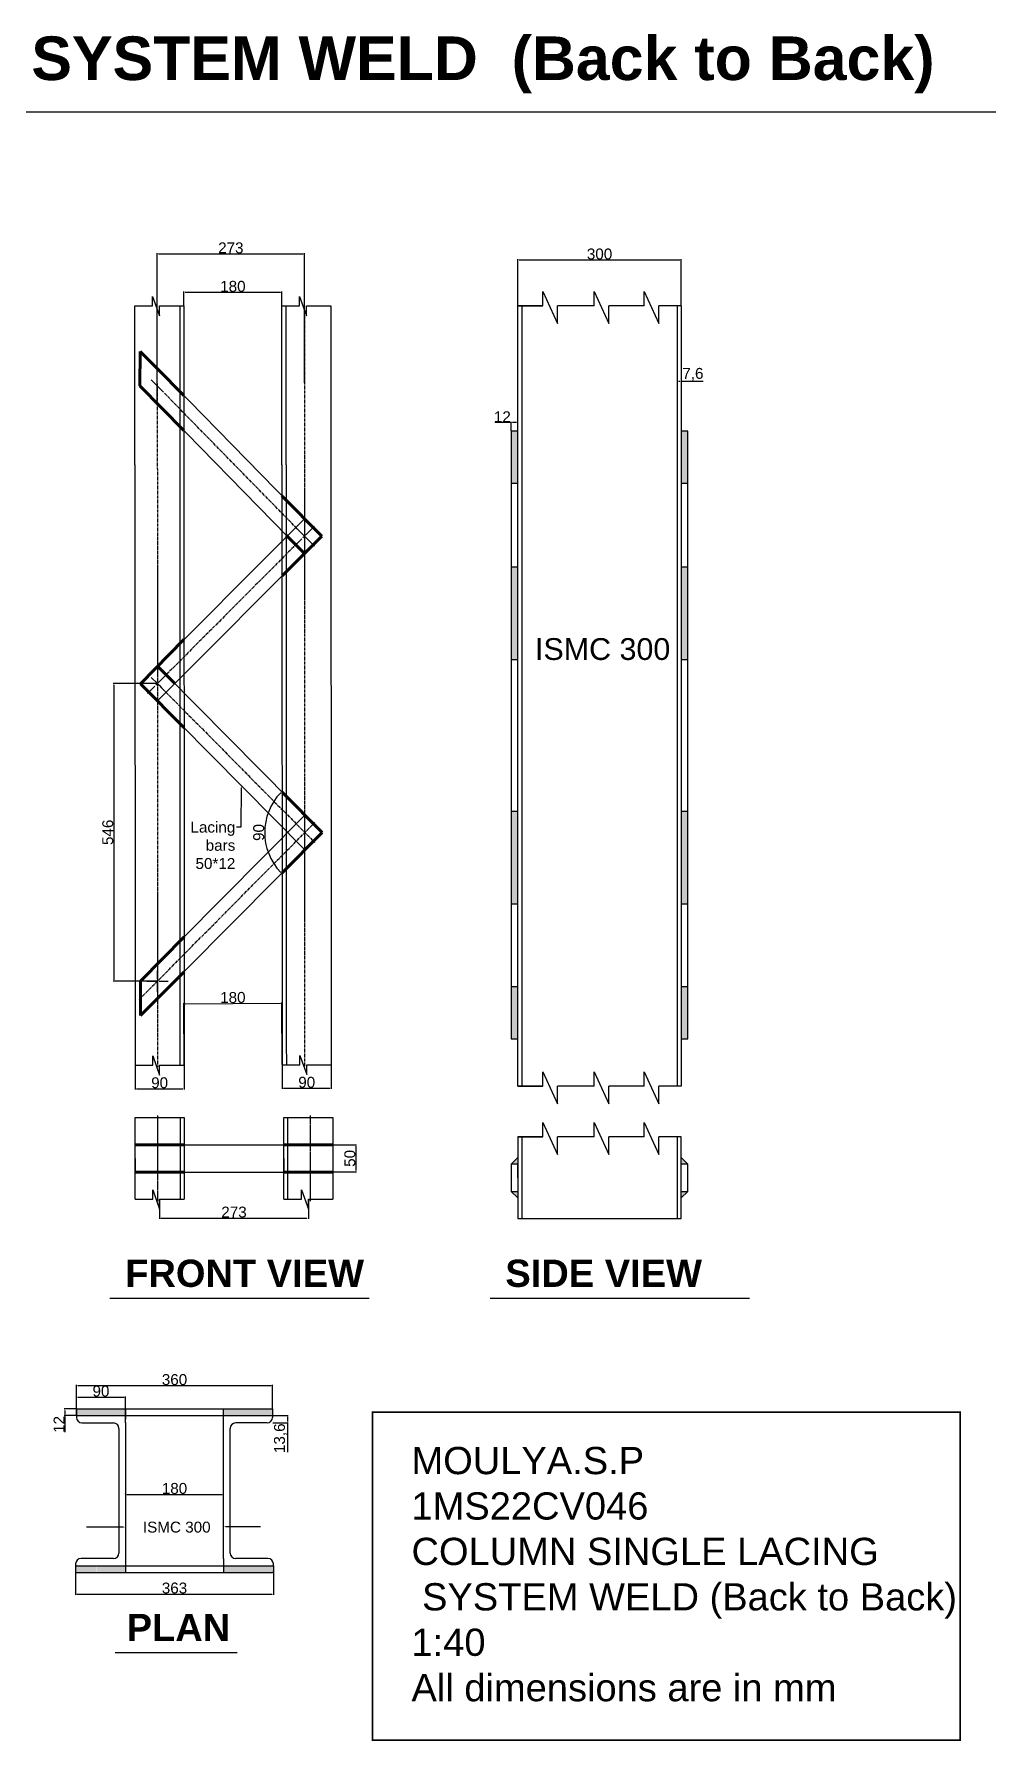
# Model space of a CAD drawing. Header units: millimetres. Extents: x 8616 to 52725, y 6697 to 10698.
# Drawn here: x 37249 to 39015, y 7444 to 10576 of the extents above; entities that cross this region are included whole.
import ezdxf
from ezdxf import colors
from ezdxf.entities.mleader import LeaderData, LeaderLine
from ezdxf.math import Vec2, Vec3

# ---------------------------------------------------------------- set-up
doc = ezdxf.new("R2010")
doc.units = ezdxf.units.MM
doc.linetypes.add('ACAD_ISO02W100', pattern=[15, 12, -3])
doc.linetypes.add('CENTER2', pattern=[28.575, 19.05, -3.175, 3.175, -3.175])
doc.layers.add('BEAM', color=255, linetype='Continuous')
doc.styles.get("Standard").update_dxf_attribs({"font": 'arial.ttf'})
doc.dimstyles.new('ISO-25', dxfattribs={"dimtxt": 20, "dimasz": 2.5, "dimexe": 1.25, "dimexo": 0.625, "dimtad": 1, "dimtxsty": 'Standard', "dimcen": 2.5, "dimadec": 0, "dimazin": 0, "dimtfac": 1, "dimtmove": 0, "dimatfit": 3, "dimfxl": 1, "dimarcsym": 0})

# ---------------------------------------------------------------- blocks, each defined once
blk = doc.blocks.new('*D239')
at = {"color": 0, "lineweight": -2, "ltscale": 0.2, "transparency": 16777216}
for p, q in [((37327, 8042), (37327, 8076.4)), ((37329.5, 8075.2), (37414.5, 8075.2)), ((37417, 8042), (37417, 8076.4))]:
    blk.add_line(p, q, dxfattribs=at)
at = {"color": 0, "ltscale": 0.2, "transparency": 16777216}
for points in [[(37329.5, 8075.6), (37329.5, 8074.8), (37327, 8075.2)], [(37414.5, 8075.6), (37414.5, 8074.8), (37417, 8075.2)]]:
    blk.add_solid(points, dxfattribs=at)
at = {"layer": 'Defpoints', "color": 0, "ltscale": 0.2, "transparency": 16777216}
for p in [(37417, 8075.2), (37327, 8041.4), (37417, 8041.4)]:
    blk.add_point(p, dxfattribs=at)
at = {"color": 0, "ltscale": 0.2, "transparency": 16777216, "insert": (37372, 8086), "char_height": 20, "attachment_point": 5}
blk.add_mtext('90', dxfattribs=at)
blk = doc.blocks.new('*D240')
at = {"color": 0, "lineweight": -2, "ltscale": 0.2, "transparency": 16777216}
for p, q in [((37417, 7897.2), (37417, 7897.9)), ((37419.5, 7896.6), (37594.5, 7896.6)), ((37597, 7897.2), (37597, 7897.9))]:
    blk.add_line(p, q, dxfattribs=at)
at = {"color": 0, "ltscale": 0.2, "transparency": 16777216}
for points in [[(37419.5, 7897), (37419.5, 7896.2), (37417, 7896.6)], [(37594.5, 7897), (37594.5, 7896.2), (37597, 7896.6)]]:
    blk.add_solid(points, dxfattribs=at)
at = {"layer": 'Defpoints', "color": 0, "ltscale": 0.2, "transparency": 16777216}
for p in [(37417, 7896.6), (37597, 7896.6), (37597, 7896.6)]:
    blk.add_point(p, dxfattribs=at)
at = {"color": 0, "ltscale": 0.2, "transparency": 16777216, "insert": (37507, 7907.5), "char_height": 20, "attachment_point": 5}
blk.add_mtext('180', dxfattribs=at)
blk = doc.blocks.new('*D241')
at = {"color": 0, "lineweight": -2, "ltscale": 0.2, "transparency": 16777216}
for p, q in [((37326.4, 8053.4), (37304.5, 8053.4)), ((37305.8, 8050.9), (37305.8, 8043.9)), ((37326.4, 8041.4), (37304.5, 8041.4)), ((37305.8, 8041.4), (37305.8, 8011.1))]:
    blk.add_line(p, q, dxfattribs=at)
at = {"color": 0, "ltscale": 0.2, "transparency": 16777216}
for points in [[(37305.4, 8050.9), (37306.2, 8050.9), (37305.8, 8053.4)], [(37305.4, 8043.9), (37306.2, 8043.9), (37305.8, 8041.4)]]:
    blk.add_solid(points, dxfattribs=at)
at = {"layer": 'Defpoints', "color": 0, "ltscale": 0.2, "transparency": 16777216}
for p in [(37327, 8053.4), (37305.8, 8041.4), (37327, 8041.4)]:
    blk.add_point(p, dxfattribs=at)
at = {"color": 0, "ltscale": 0.2, "transparency": 16777216, "insert": (37295.1, 8025), "char_height": 20, "attachment_point": 5, "rotation": 90}
blk.add_mtext('12', dxfattribs=at)
blk = doc.blocks.new('*D242')
at = {"color": 0, "lineweight": -2, "ltscale": 0.2, "transparency": 16777216}
for p, q in [((37687.7, 8041.4), (37715.4, 8041.4)), ((37687.7, 8027.8), (37715.4, 8027.8)), ((37714.2, 8038.9), (37714.2, 8030.3)), ((37714.2, 8027.8), (37714.2, 7974))]:
    blk.add_line(p, q, dxfattribs=at)
at = {"color": 0, "ltscale": 0.2, "transparency": 16777216}
for points in [[(37713.8, 8038.9), (37714.6, 8038.9), (37714.2, 8041.4)], [(37713.8, 8030.3), (37714.6, 8030.3), (37714.2, 8027.8)]]:
    blk.add_solid(points, dxfattribs=at)
at = {"layer": 'Defpoints', "color": 0, "ltscale": 0.2, "transparency": 16777216}
for p in [(37687, 8041.4), (37687, 8027.8), (37714.2, 8027.8)]:
    blk.add_point(p, dxfattribs=at)
at = {"color": 0, "ltscale": 0.2, "transparency": 16777216, "insert": (37701.5, 7999.7), "char_height": 20, "attachment_point": 5, "rotation": 90}
blk.add_mtext('13,6', dxfattribs=at)
blk = doc.blocks.new('*D243')
at = {"color": 0, "lineweight": -2, "ltscale": 0.2, "transparency": 16777216}
for p, q in [((37325.5, 7752.8), (37325.5, 7712.6)), ((37688.5, 7752.8), (37688.5, 7712.6)), ((37328, 7713.8), (37686, 7713.8))]:
    blk.add_line(p, q, dxfattribs=at)
at = {"color": 0, "ltscale": 0.2, "transparency": 16777216}
for points in [[(37328, 7714.3), (37328, 7713.4), (37325.5, 7713.8)], [(37686, 7714.3), (37686, 7713.4), (37688.5, 7713.8)]]:
    blk.add_solid(points, dxfattribs=at)
at = {"layer": 'Defpoints', "color": 0, "ltscale": 0.2, "transparency": 16777216}
for p in [(37325.5, 7753.4), (37688.5, 7753.4), (37688.5, 7713.8)]:
    blk.add_point(p, dxfattribs=at)
at = {"color": 0, "ltscale": 0.2, "transparency": 16777216, "insert": (37507, 7724.7), "char_height": 20, "attachment_point": 5}
blk.add_mtext('363', dxfattribs=at)
blk = doc.blocks.new('*D252')
at = {"color": 0, "lineweight": -2, "ltscale": 0.2, "transparency": 16777216}
for p, q in [((37327, 8054), (37327, 8097.6)), ((37329.5, 8096.4), (37684.5, 8096.4)), ((37687, 8054), (37687, 8097.6))]:
    blk.add_line(p, q, dxfattribs=at)
at = {"color": 0, "ltscale": 0.2, "transparency": 16777216}
for points in [[(37329.5, 8096.8), (37329.5, 8096), (37327, 8096.4)], [(37684.5, 8096.8), (37684.5, 8096), (37687, 8096.4)]]:
    blk.add_solid(points, dxfattribs=at)
at = {"layer": 'Defpoints', "color": 0, "ltscale": 0.2, "transparency": 16777216}
for p in [(37687, 8096.4), (37327, 8053.4), (37687, 8053.4)]:
    blk.add_point(p, dxfattribs=at)
at = {"color": 0, "ltscale": 0.2, "transparency": 16777216, "insert": (37507, 8107.2), "char_height": 20, "attachment_point": 5}
blk.add_mtext('360', dxfattribs=at)
blk = doc.blocks.new('*U200')
at = {"color": 0, "linetype": 'CENTER2', "ltscale": 0.3, "transparency": 16777216}
blk.add_line((-0.2, 627.4), (0.2, -627.4), dxfattribs=at)
blk = doc.blocks.new('*D246')
at = {"color": 0, "lineweight": -2, "ltscale": 0.2, "transparency": 16777216}
for p, q in [((37434.7, 8683.6), (37434.7, 8639.8)), ((37524.7, 8683.6), (37524.7, 8639.9)), ((37437.2, 8641.1), (37522.2, 8641.1))]:
    blk.add_line(p, q, dxfattribs=at)
at = {"color": 0, "ltscale": 0.2, "transparency": 16777216}
for points in [[(37437.2, 8641.5), (37437.2, 8640.7), (37434.7, 8641.1)], [(37522.2, 8641.5), (37522.2, 8640.7), (37524.7, 8641.1)]]:
    blk.add_solid(points, dxfattribs=at)
at = {"layer": 'Defpoints', "color": 0, "ltscale": 0.2, "transparency": 16777216}
for p in [(37434.7, 8684.2), (37524.7, 8684.2), (37524.7, 8641.1)]:
    blk.add_point(p, dxfattribs=at)
at = {"color": 0, "ltscale": 0.2, "transparency": 16777216, "insert": (37479.7, 8651.9), "char_height": 20, "attachment_point": 5, "rotation": 0.0221}
blk.add_mtext('90', dxfattribs=at)
blk = doc.blocks.new('*U201')
at = {"color": 0, "linetype": 'CENTER2', "ltscale": 0.3, "transparency": 16777216}
blk.add_line((-0.3, 751.1), (0.2, -626.9), dxfattribs=at)
blk = doc.blocks.new('*D247')
at = {"color": 0, "lineweight": -2, "ltscale": 0.2, "transparency": 16777216}
for p, q in [((37704.7, 8684.5), (37704.7, 8640.7)), ((37794.7, 8684.5), (37794.7, 8640.8)), ((37707.2, 8642), (37792.2, 8642))]:
    blk.add_line(p, q, dxfattribs=at)
at = {"color": 0, "ltscale": 0.2, "transparency": 16777216}
for points in [[(37707.2, 8642.4), (37707.2, 8641.6), (37704.7, 8642)], [(37792.2, 8642.4), (37792.2, 8641.6), (37794.7, 8642)]]:
    blk.add_solid(points, dxfattribs=at)
at = {"layer": 'Defpoints', "color": 0, "ltscale": 0.2, "transparency": 16777216}
for p in [(37704.7, 8685.1), (37794.7, 8685.1), (37794.7, 8642)]:
    blk.add_point(p, dxfattribs=at)
at = {"color": 0, "ltscale": 0.2, "transparency": 16777216, "insert": (37749.7, 8652.8), "char_height": 20, "attachment_point": 5, "rotation": 0.0221}
blk.add_mtext('90', dxfattribs=at)
blk = doc.blocks.new('*D214')
at = {"color": 0, "linetype": 'ACAD_ISO02W100', "lineweight": -2, "ltscale": 0.2, "transparency": 16777216}
for p, q in [((37479.7, 8437.6), (37479.7, 8402.5)), ((37752.7, 8437.6), (37752.7, 8402.5)), ((37482.2, 8403.7), (37750.2, 8403.7))]:
    blk.add_line(p, q, dxfattribs=at)
at = {"color": 0, "linetype": 'ACAD_ISO02W100', "ltscale": 0.2, "transparency": 16777216}
for points in [[(37482.2, 8404.2), (37482.2, 8403.3), (37479.7, 8403.7)], [(37750.2, 8404.2), (37750.2, 8403.3), (37752.7, 8403.7)]]:
    blk.add_solid(points, dxfattribs=at)
at = {"layer": 'Defpoints', "color": 0, "linetype": 'ACAD_ISO02W100', "ltscale": 0.2, "transparency": 16777216}
for p in [(37479.7, 8438.3), (37752.7, 8438.3), (37752.7, 8403.7)]:
    blk.add_point(p, dxfattribs=at)
at = {"color": 0, "linetype": 'ACAD_ISO02W100', "ltscale": 0.2, "transparency": 16777216, "insert": (37616.2, 8414.6), "char_height": 20, "attachment_point": 5}
blk.add_mtext('273', dxfattribs=at)
blk = doc.blocks.new('*U204')
at = {"color": 0, "linetype": 'CENTER2', "ltscale": 0.2, "transparency": 16777216}
blk.add_line((0, 78.5), (0, -78.5), dxfattribs=at)
blk = doc.blocks.new('*U205')
at = {"color": 0, "linetype": 'CENTER2', "ltscale": 0.2, "transparency": 16777216}
blk.add_line((0, -78.5), (0, 78.5), dxfattribs=at)
blk = doc.blocks.new('*D248')
at = {"color": 0, "lineweight": -2, "ltscale": 0.2, "transparency": 16777216}
for p, q in [((37798.3, 8538.3), (37841, 8538.3)), ((37839.8, 8535.8), (37839.8, 8490.8)), ((37798.3, 8488.3), (37841, 8488.3))]:
    blk.add_line(p, q, dxfattribs=at)
at = {"color": 0, "ltscale": 0.2, "transparency": 16777216}
for points in [[(37839.4, 8535.8), (37840.2, 8535.8), (37839.8, 8538.3)], [(37839.4, 8490.8), (37840.2, 8490.8), (37839.8, 8488.3)]]:
    blk.add_solid(points, dxfattribs=at)
at = {"layer": 'Defpoints', "color": 0, "ltscale": 0.2, "transparency": 16777216}
for p in [(37797.7, 8538.3), (37797.7, 8488.3), (37839.8, 8488.3)]:
    blk.add_point(p, dxfattribs=at)
at = {"color": 0, "ltscale": 0.2, "transparency": 16777216, "insert": (37828.9, 8513.3), "char_height": 20, "attachment_point": 5, "rotation": 90}
blk.add_mtext('50', dxfattribs=at)
blk = doc.blocks.new('*U206')
at = {"color": 0, "linetype": 'CENTER2', "transparency": 16777216}
for p, q in [((-19.5, 0), (-3.2, 0)), ((0, 3.2), (0, 19.5)), ((3.2, 0), (19.5, 0)), ((0, -19.5), (0, -3.2))]:
    blk.add_line(p, q, dxfattribs=at)
at = {"color": 0, "linetype": 'Continuous', "transparency": 16777216}
for p, q in [((-1.6, 0), (1.6, 0)), ((0, -1.6), (0, 1.6))]:
    blk.add_line(p, q, dxfattribs=at)
blk = doc.blocks.new('*U202')
at = {"color": 0, "linetype": 'CENTER2', "ltscale": 0.3, "transparency": 16777216}
blk.add_line((-145.7, 147.2), (145.7, -147.2), dxfattribs=at)
blk = doc.blocks.new('*U203')
at = {"color": 0, "linetype": 'CENTER2', "ltscale": 0.3, "transparency": 16777216}
blk.add_line((-161.2, -162.5), (161.2, 162.5), dxfattribs=at)
blk = doc.blocks.new('*D249')
at = {"color": 0, "lineweight": -2, "ltscale": 0.2, "transparency": 16777216}
for p, q in [((37475, 9384.6), (37394.2, 9384.6)), ((37395.5, 9382.1), (37395.5, 8841.1)), ((37475, 8838.6), (37394.2, 8838.6))]:
    blk.add_line(p, q, dxfattribs=at)
at = {"color": 0, "ltscale": 0.2, "transparency": 16777216}
for points in [[(37395.1, 9382.1), (37395.9, 9382.1), (37395.5, 9384.6)], [(37395.1, 8841.1), (37395.9, 8841.1), (37395.5, 8838.6)]]:
    blk.add_solid(points, dxfattribs=at)
at = {"layer": 'Defpoints', "color": 0, "ltscale": 0.2, "transparency": 16777216}
for p in [(37475.6, 9384.6), (37395.5, 8838.6), (37475.6, 8838.6)]:
    blk.add_point(p, dxfattribs=at)
at = {"color": 0, "ltscale": 0.2, "transparency": 16777216, "insert": (37384.6, 9111.6), "char_height": 20, "attachment_point": 5, "rotation": 90}
blk.add_mtext('546', dxfattribs=at)
blk = doc.blocks.new('*D250')
at = {"color": 0, "lineweight": -2, "ltscale": 0.2, "transparency": 16777216}
for p, q in [((37524.7, 8684.8), (37524.1, 8798.3)), ((37526.6, 8797.1), (37701.6, 8798)), ((37704.7, 8685.7), (37704.1, 8799.2))]:
    blk.add_line(p, q, dxfattribs=at)
at = {"color": 0, "ltscale": 0.2, "transparency": 16777216}
for points in [[(37526.6, 8797.5), (37526.6, 8796.7), (37524.1, 8797.1)], [(37701.6, 8798.4), (37701.6, 8797.6), (37704.1, 8798)]]:
    blk.add_solid(points, dxfattribs=at)
at = {"layer": 'Defpoints', "color": 0, "ltscale": 0.2, "transparency": 16777216}
for p in [(37704.1, 8798), (37524.7, 8684.2), (37704.7, 8685.1)]:
    blk.add_point(p, dxfattribs=at)
at = {"color": 0, "ltscale": 0.2, "transparency": 16777216, "insert": (37614.1, 8808.4), "char_height": 20, "attachment_point": 5, "rotation": 0.2866}
blk.add_mtext('180', dxfattribs=at)
blk = doc.blocks.new('*U208')
at = {"color": 0, "linetype": 'CENTER2', "transparency": 16777216}
blk.add_line((-18.4, -18.4), (18.4, 18.4), dxfattribs=at)
blk = doc.blocks.new('*U209')
at = {"color": 0, "linetype": 'CENTER2', "transparency": 16777216}
blk.add_line((-18.4, 18.4), (18.4, -18.4), dxfattribs=at)
blk = doc.blocks.new('*U210')
at = {"color": 0, "linetype": 'CENTER2', "transparency": 16777216}
blk.add_line((-18.4, -18.4), (18.4, 18.4), dxfattribs=at)
blk = doc.blocks.new('*U192')
at = {"color": 0, "linetype": 'CENTER2', "ltscale": 0.3, "transparency": 16777216}
blk.add_line((121.5, 121.8), (-121.5, -121.8), dxfattribs=at)
blk = doc.blocks.new('*U193')
at = {"color": 0, "linetype": 'CENTER2', "ltscale": 0.3, "transparency": 16777216}
blk.add_line((121.7, -124.4), (-121.7, 124.4), dxfattribs=at)
blk = doc.blocks.new('*D229')
at = {"color": 0, "lineweight": -2, "ltscale": 0.2, "transparency": 16777216}
for p, q in [((37524.2, 10078.4), (37524.2, 10103.9)), ((37526.7, 10102.6), (37701.7, 10102.6)), ((37704.2, 10078.4), (37704.2, 10103.9))]:
    blk.add_line(p, q, dxfattribs=at)
at = {"color": 0, "ltscale": 0.2, "transparency": 16777216}
for points in [[(37526.7, 10103), (37526.7, 10102.2), (37524.2, 10102.6)], [(37701.7, 10103), (37701.7, 10102.2), (37704.2, 10102.6)]]:
    blk.add_solid(points, dxfattribs=at)
at = {"layer": 'Defpoints', "color": 0, "ltscale": 0.2, "transparency": 16777216}
for p in [(37704.2, 10102.6), (37524.2, 10077.8), (37704.2, 10077.8)]:
    blk.add_point(p, dxfattribs=at)
at = {"color": 0, "ltscale": 0.2, "transparency": 16777216, "insert": (37614.2, 10113.4), "char_height": 20, "attachment_point": 5}
blk.add_mtext('180', dxfattribs=at)
blk = doc.blocks.new('*D251')
at = {"color": 0, "lineweight": -2, "ltscale": 0.2, "transparency": 16777216}
for p, q in [((37475.4, 9936.1), (37475.4, 10174.4)), ((37477.9, 10173.1), (37742.9, 10173.1)), ((37745.4, 9936.2), (37745.4, 10174.4))]:
    blk.add_line(p, q, dxfattribs=at)
at = {"color": 0, "ltscale": 0.2, "transparency": 16777216}
for points in [[(37477.9, 10173.5), (37477.9, 10172.7), (37475.4, 10173.1)], [(37742.9, 10173.5), (37742.9, 10172.7), (37745.4, 10173.1)]]:
    blk.add_solid(points, dxfattribs=at)
at = {"layer": 'Defpoints', "color": 0, "ltscale": 0.2, "transparency": 16777216}
for p in [(37745.4, 10173.1), (37475.4, 9935.4), (37745.4, 9935.5)]:
    blk.add_point(p, dxfattribs=at)
at = {"color": 0, "ltscale": 0.2, "transparency": 16777216, "insert": (37610.4, 10184), "char_height": 20, "attachment_point": 5}
blk.add_mtext('273', dxfattribs=at)
blk = doc.blocks.new('*D232')
at = {"color": 0, "lineweight": -2, "ltscale": 0.2, "transparency": 16777216}
for p, q in [((38137.2, 10078.4), (38137.2, 10163.2)), ((38139.7, 10162), (38434.7, 10162)), ((38437.2, 10078.4), (38437.2, 10163.2))]:
    blk.add_line(p, q, dxfattribs=at)
at = {"color": 0, "ltscale": 0.2, "transparency": 16777216}
for points in [[(38139.7, 10162.4), (38139.7, 10161.5), (38137.2, 10162)], [(38434.7, 10162.4), (38434.7, 10161.5), (38437.2, 10162)]]:
    blk.add_solid(points, dxfattribs=at)
at = {"layer": 'Defpoints', "color": 0, "ltscale": 0.2, "transparency": 16777216}
for p in [(38437.2, 10162), (38137.2, 10077.8), (38437.2, 10077.8)]:
    blk.add_point(p, dxfattribs=at)
at = {"color": 0, "ltscale": 0.2, "transparency": 16777216, "insert": (38287.2, 10172.8), "char_height": 20, "attachment_point": 5}
blk.add_mtext('300', dxfattribs=at)
blk = doc.blocks.new('*D233')
at = {"color": 0, "lineweight": -2, "ltscale": 0.2, "transparency": 16777216}
for p, q in [((38125.2, 9863.5), (38094.9, 9863.5)), ((38125.2, 9848.6), (38125.2, 9864.8)), ((38134.7, 9863.5), (38127.7, 9863.5)), ((38137.2, 9848.6), (38137.2, 9864.8))]:
    blk.add_line(p, q, dxfattribs=at)
at = {"color": 0, "ltscale": 0.2, "transparency": 16777216}
for points in [[(38127.7, 9863.9), (38127.7, 9863.1), (38125.2, 9863.5)], [(38134.7, 9863.9), (38134.7, 9863.1), (38137.2, 9863.5)]]:
    blk.add_solid(points, dxfattribs=at)
at = {"layer": 'Defpoints', "color": 0, "ltscale": 0.2, "transparency": 16777216}
for p in [(38125.2, 9863.5), (38125.2, 9847.9), (38137.2, 9847.9)]:
    blk.add_point(p, dxfattribs=at)
at = {"color": 0, "ltscale": 0.2, "transparency": 16777216, "insert": (38108.8, 9874.2), "char_height": 20, "attachment_point": 5}
blk.add_mtext('12', dxfattribs=at)
blk = doc.blocks.new('*D228')
at = {"color": 0, "lineweight": -2, "ltscale": 0.2, "transparency": 16777216}
for p, q in [((38429.6, 10077.2), (38429.6, 9938)), ((38437.2, 10077.2), (38437.2, 9938)), ((38432.1, 9939.2), (38434.7, 9939.2)), ((38437.2, 9939.2), (38477.2, 9939.2))]:
    blk.add_line(p, q, dxfattribs=at)
at = {"color": 0, "ltscale": 0.2, "transparency": 16777216}
for points in [[(38432.1, 9939.6), (38432.1, 9938.8), (38429.6, 9939.2)], [(38434.7, 9939.6), (38434.7, 9938.8), (38437.2, 9939.2)]]:
    blk.add_solid(points, dxfattribs=at)
at = {"layer": 'Defpoints', "color": 0, "ltscale": 0.2, "transparency": 16777216}
for p in [(38429.6, 10077.8), (38437.2, 10077.8), (38437.2, 9939.2)]:
    blk.add_point(p, dxfattribs=at)
at = {"color": 0, "ltscale": 0.2, "transparency": 16777216, "insert": (38458.5, 9951.9), "char_height": 20, "attachment_point": 5}
blk.add_mtext('7,6', dxfattribs=at)
blk = doc.blocks.new('*D260')
at = {"color": 0, "lineweight": -2, "ltscale": 0.2, "transparency": 16777216}
for p, q in [((37704, 9185.8), (37702.9, 9187)), ((37704.1, 9036.8), (37702.8, 9035.4))]:
    blk.add_line(p, q, dxfattribs=at)
blk.add_arc((37777.9, 9111.2), 105.4, 136.0638, 223.869, dxfattribs=at)
at = {"color": 0, "ltscale": 0.2, "transparency": 16777216}
for points in [[(37701.7, 9184.6), (37702.3, 9184.1), (37703.7, 9186.1)], [(37702.2, 9038.4), (37701.6, 9037.8), (37703.6, 9036.3)]]:
    blk.add_solid(points, dxfattribs=at)
at = {"layer": 'Defpoints', "color": 0, "ltscale": 0.2, "transparency": 16777216}
for p in [(37704.5, 9185.4), (37676.1, 9138.7), (37777.9, 9111.2), (37777.9, 9111.2), (37704.5, 9037.2)]:
    blk.add_point(p, dxfattribs=at)
at = {"color": 0, "ltscale": 0.2, "transparency": 16777216, "insert": (37661.6, 9111.3), "char_height": 20, "attachment_point": 5, "rotation": 89.9664}
blk.add_mtext('90', dxfattribs=at)

msp = doc.modelspace()

# ---------------------------------------------------------------- hatches: boundary and pattern name
at = {"ltscale": 0.2}
h = msp.add_hatch(color=256, dxfattribs=at)
h.dxf.hatch_style = 1
h.paths.add_polyline_path([(38137.249, 9847.938), (38125.249, 9847.938), (38125.249, 9752.276), (38137.249, 9752.276)])
h.paths.add_polyline_path([(38449.249, 9847.938), (38437.249, 9847.938), (38437.249, 9752.276), (38449.249, 9752.276)])
h = msp.add_hatch(color=256, dxfattribs=at)
h.dxf.hatch_style = 1
h.paths.add_polyline_path([(38137.249, 9598.732), (38125.249, 9598.732), (38125.249, 9428.9), (38137.249, 9428.9)])
h = msp.add_hatch(color=256, dxfattribs=at)
h.dxf.hatch_style = 1
h.paths.add_polyline_path([(38449.249, 9598.732), (38437.249, 9598.732), (38437.249, 9428.9), (38449.249, 9428.9)])
h = msp.add_hatch(color=256, dxfattribs=at)
h.dxf.hatch_style = 1
h.paths.add_polyline_path([(38137.249, 9150.199), (38125.249, 9150.199), (38125.249, 8980.368), (38137.249, 8980.368)])
h = msp.add_hatch(color=256, dxfattribs=at)
h.dxf.hatch_style = 1
h.paths.add_polyline_path([(38449.249, 9150.238), (38437.249, 9150.238), (38437.249, 8980.406), (38449.249, 8980.406)])
h = msp.add_hatch(color=256, dxfattribs=at)
h.dxf.hatch_style = 1
h.paths.add_polyline_path([(38137.249, 8828.344), (38125.249, 8828.344), (38125.249, 8732.682), (38137.249, 8732.682)])
h.paths.add_polyline_path([(38449.249, 8828.344), (38437.249, 8828.344), (38437.249, 8732.682), (38449.249, 8732.682)])
h = msp.add_hatch(color=256, dxfattribs=at)
h.dxf.hatch_style = 1
h.paths.add_polyline_path([(38137.249, 8514.69), (38125.249, 8502.69), (38137.249, 8502.69)])
h.paths.add_polyline_path([(38137.249, 8452.69), (38125.249, 8452.69), (38137.249, 8440.69)])
h = msp.add_hatch(color=256, dxfattribs=at)
h.dxf.hatch_style = 1
h.paths.add_polyline_path([(38449.249, 8452.69), (38437.249, 8452.69), (38437.249, 8440.69)])
h.paths.add_polyline_path([(38437.249, 8514.69), (38437.249, 8502.69), (38449.249, 8502.69)])
h = msp.add_hatch(color=256, dxfattribs=at)
h.dxf.hatch_style = 1
h.paths.add_polyline_path([(37417.046, 8053.424), (37327.046, 8053.424), (37327.046, 8041.424), (37417.046, 8041.424)])
h.paths.add_polyline_path([(37687.046, 8053.424), (37597.046, 8053.424), (37597.046, 8041.424), (37687.046, 8041.424)])
h.paths.add_polyline_path([(37648.046, 7765.424), (37597.046, 7765.424), (37597.046, 7753.424), (37648.046, 7753.424)])
h.paths.add_polyline_path([(37688.546, 7765.424), (37687.046, 7765.424), (37648.303, 7765.424), (37648.303, 7753.424), (37687.046, 7753.424), (37688.546, 7753.424)])
h.paths.add_polyline_path([(37417.046, 7765.424), (37364.473, 7765.424), (37364.473, 7753.424), (37417.046, 7753.424)])
h.paths.add_polyline_path([(37364.216, 7765.424), (37327.046, 7765.424), (37325.546, 7765.424), (37325.546, 7753.424), (37327.046, 7753.424), (37364.216, 7753.424)])

# ---------------------------------------------------------------- linework, layer by layer
at = {"ltscale": 0.8}
msp.add_line((35749.849, 10433.629), (37804.835, 10433.629), dxfattribs=at)
at = {"ltscale": 0.2}
for p, q in [((37804.835, 10433.629), (38580.077, 10433.629)), ((38580.077, 10433.629), (39014.642, 10433.629)), ((37466.698, 10077.784), (37466.698, 10094.888)), ((37466.698, 10094.888), (37479.25, 10059.592)), ((37736.698, 10077.784), (37736.698, 10094.888)), ((37736.698, 10094.888), (37749.25, 10059.592)), ((37434.25, 9786.103), (37434.25, 10077.784)), ((37475.407, 9896.27), (37475.407, 10066.938)), ((37479.25, 10074.284), (37479.25, 10077.784)), ((37479.25, 10077.784), (37479.25, 10077.784)), ((37479.25, 10077.784), (37524.25, 10077.784)), ((37479.25, 10059.592), (37479.25, 10074.284)), ((37524.137, 10077.784), (37524.675, 8684.192)), ((37704.25, 9786.103), (37704.25, 10077.784)), ((37749.25, 10074.284), (37749.25, 10077.784)), ((37749.25, 10077.784), (37749.25, 10077.784)), ((37749.25, 10077.784), (37794.25, 10077.784)), ((37749.25, 10059.592), (37749.25, 10074.284)), ((37794.137, 10077.784), (37794.674, 8685.092)), ((38137.249, 8646.009), (38137.249, 10077.784)), ((38437.249, 10077.784), (38437.249, 8646.009)), ((37443.587, 9930.67), (37444.199, 9993.792)), ((37475.407, 9962.624), (37444.199, 9993.792)), ((37491.399, 9946.498), (37475.395, 9962.667)), ((37475.407, 9930.67), (37464.152, 9942.042)), ((37475.407, 9930.67), (37486.663, 9919.298)), ((37745.488, 9687.006), (37507.227, 9930.67)), ((37714.3, 9654.736), (37475.407, 9898.85)), ((38137.249, 9847.938), (38125.249, 9847.938)), ((38125.249, 9847.938), (38125.249, 8732.682)), ((38449.249, 9847.938), (38437.249, 9847.938)), ((38449.249, 8732.682), (38449.249, 9847.938)), ((38449.249, 9847.938), (38449.249, 9847.938)), ((37434.25, 9786.103), (37434.675, 8684.192)), ((37704.25, 9786.103), (37704.674, 8685.092)), ((38125.249, 9752.276), (38137.249, 9752.276)), ((38437.249, 9752.276), (38449.249, 9752.276)), ((37761.492, 9671.026), (37745.488, 9687.195)), ((37475.592, 9416.63), (37713.68, 9655.198)), ((37729.509, 9639.37), (37714.3, 9654.736)), ((37745.5, 9655.198), (37734.245, 9666.57)), ((37745.5, 9655.198), (37756.756, 9643.826)), ((37507.343, 9384.551), (37745.513, 9623.391)), ((38125.249, 9598.732), (38137.249, 9598.732)), ((38437.249, 9598.732), (38449.249, 9598.732)), ((38125.249, 9428.9), (38137.249, 9428.9)), ((38437.249, 9428.9), (38449.249, 9428.9)), ((37475.605, 9384.633), (37464.349, 9396.004)), ((37491.596, 9400.46), (37475.592, 9416.63)), ((37491.596, 9400.46), (37777.909, 9111.188)), ((37459.613, 9368.805), (37444.405, 9384.17)), ((37459.613, 9368.805), (37746.214, 9079.241)), ((37475.605, 9384.633), (37486.86, 9373.261)), ((38125.249, 9150.199), (38137.249, 9150.199)), ((38437.249, 9150.238), (38449.249, 9150.238)), ((37444.615, 8839.132), (37746.252, 9143.173)), ((37444.64, 8775.263), (37777.909, 9111.188)), ((38125.249, 8980.368), (38137.249, 8980.368)), ((38437.249, 8980.406), (38449.249, 8980.406)), ((37444.615, 8839.132), (37444.615, 8775.263)), ((37475.605, 8838.422), (37475.815, 8838.634)), ((37475.815, 8838.633), (37475.605, 8838.422)), ((38137.249, 8828.344), (38125.249, 8828.344)), ((38449.249, 8828.344), (38437.249, 8828.344)), ((38449.249, 8828.344), (38449.249, 8828.344)), ((38125.249, 8732.682), (38137.249, 8732.682)), ((38125.249, 8732.682), (38137.249, 8732.682)), ((38437.249, 8732.682), (38449.249, 8732.682)), ((38437.249, 8732.682), (38449.249, 8732.682)), ((37467.123, 8684.192), (37467.123, 8701.295)), ((37467.123, 8701.295), (37479.675, 8665.999)), ((37479.675, 8680.692), (37479.675, 8684.192)), ((37479.675, 8684.192), (37479.675, 8684.192)), ((37479.675, 8684.192), (37524.675, 8684.192)), ((37479.675, 8665.999), (37479.675, 8680.692)), ((37737.122, 8685.092), (37737.122, 8702.195)), ((37737.122, 8702.195), (37749.674, 8666.9)), ((37749.674, 8681.592), (37749.674, 8685.092)), ((37749.674, 8685.092), (37749.674, 8685.092)), ((37749.674, 8685.092), (37794.674, 8685.092)), ((37749.674, 8666.9), (37749.674, 8681.592)), ((37434.692, 8588.256), (37524.692, 8588.256)), ((37434.692, 8438.256), (37434.692, 8588.256)), ((37524.692, 8588.256), (37524.692, 8438.256)), ((37707.692, 8588.256), (37797.692, 8588.256)), ((37707.692, 8438.256), (37707.692, 8588.256)), ((37797.692, 8588.256), (37797.692, 8438.256)), ((38137.249, 8552.69), (38137.249, 8402.69)), ((38437.249, 8402.69), (38437.249, 8552.69)), ((37434.692, 8513.256), (37434.692, 8538.256)), ((37434.692, 8538.256), (37797.692, 8538.256)), ((37707.692, 8513.256), (37707.692, 8538.256)), ((37434.692, 8513.256), (37434.692, 8488.256)), ((37434.692, 8488.256), (37797.692, 8488.256)), ((37707.692, 8513.256), (37707.692, 8488.256)), ((38125.249, 8502.69), (38137.464, 8514.905)), ((38137.249, 8502.69), (38125.249, 8502.69)), ((38125.249, 8502.69), (38125.249, 8452.69)), ((38137.249, 8477.69), (38137.249, 8502.69)), ((38449.249, 8502.69), (38437.249, 8502.69)), ((38449.249, 8502.69), (38437.271, 8514.667)), ((38449.249, 8452.69), (38449.249, 8502.69)), ((37467.14, 8438.256), (37467.14, 8455.359)), ((37467.14, 8455.359), (37479.692, 8420.064)), ((37479.692, 8434.756), (37479.692, 8438.256)), ((37479.692, 8438.256), (37479.692, 8438.256)), ((37479.692, 8438.256), (37524.692, 8438.256)), ((37479.692, 8420.064), (37479.692, 8434.756)), ((37740.14, 8438.256), (37740.14, 8455.359)), ((37740.14, 8455.359), (37752.692, 8420.064)), ((37752.692, 8434.756), (37752.692, 8438.256)), ((37752.692, 8438.256), (37797.692, 8438.256)), ((37752.692, 8420.064), (37752.692, 8434.756)), ((38125.249, 8452.69), (38137.249, 8452.69)), ((38125.249, 8452.69), (38137.249, 8440.69)), ((38437.249, 8452.69), (38449.249, 8452.69)), ((38449.249, 8452.69), (38437.249, 8440.69)), ((38137.249, 8402.69), (38437.249, 8402.69)), ((37388.545, 8256.806), (37864.306, 8256.806)), ((38086.419, 8256.806), (38562.18, 8256.806)), ((37327.046, 8053.424), (37687.046, 8053.424)), ((37327.046, 8053.424), (37327.046, 8041.424)), ((37417.046, 8053.424), (37417.046, 8034.624)), ((37597.046, 8041.424), (37597.046, 8053.424)), ((37687.046, 8053.424), (37687.046, 8041.424)), ((37327.046, 8041.424), (37687.046, 8041.424)), ((37327.046, 8041.424), (37327.046, 8037.824)), ((37337.046, 8027.824), (37395.046, 8027.824)), ((37417.046, 8027.824), (37417.046, 8041.424)), ((37417.046, 8028.449), (37417.046, 8027.824)), ((37417.046, 8027.824), (37417.046, 7765.424)), ((37597.046, 7779.024), (37597.046, 8041.424)), ((37677.046, 8027.824), (37619.046, 8027.824)), ((37687.046, 8041.424), (37687.046, 8037.824)), ((37405.046, 8017.824), (37405.046, 7789.024)), ((37609.046, 7789.024), (37609.046, 8017.824)), ((37325.546, 7769.024), (37325.546, 7765.424)), ((37395.046, 7779.024), (37335.546, 7779.024)), ((37597.046, 7778.399), (37597.046, 7779.024)), ((37597.046, 7779.024), (37597.046, 7765.424)), ((37678.546, 7779.024), (37619.046, 7779.024)), ((37688.546, 7765.424), (37688.546, 7769.024)), ((37327.046, 7765.424), (37325.546, 7765.424)), ((37325.546, 7765.424), (37325.546, 7753.424)), ((37325.546, 7753.424), (37327.046, 7753.424)), ((37327.046, 7765.424), (37687.046, 7765.424)), ((37327.046, 7753.424), (37687.046, 7753.424)), ((37417.046, 7765.424), (37417.046, 7753.424)), ((37597.046, 7765.424), (37597.046, 7753.424)), ((37687.046, 7765.424), (37688.546, 7765.424)), ((37688.546, 7753.424), (37687.046, 7753.424)), ((37688.546, 7765.424), (37688.546, 7753.424)), ((37397.86, 7606.295), (37622.293, 7606.295))]:
    msp.add_line(p, q, dxfattribs=at)
for p, q in [((38182.85, 10077.784), (38182.85, 10103.975)), ((38182.85, 10103.975), (38209.943, 10045.347)), ((38277.349, 10077.784), (38277.349, 10103.975)), ((38277.349, 10103.975), (38304.442, 10045.347)), ((38369.203, 10077.784), (38369.203, 10103.975)), ((38369.203, 10103.975), (38396.296, 10045.347)), ((38182.85, 10077.784), (38137.249, 10077.784)), ((38137.249, 10077.784), (38182.85, 10077.784)), ((38277.349, 10077.784), (38209.943, 10077.784)), ((38209.943, 10045.347), (38209.943, 10077.784)), ((38369.203, 10077.784), (38304.442, 10077.784)), ((38304.442, 10045.347), (38304.442, 10077.784)), ((38437.249, 10077.784), (38396.296, 10077.784)), ((38396.296, 10045.347), (38396.296, 10077.784)), ((38182.85, 8646.009), (38137.249, 8646.009)), ((38137.249, 8646.009), (38182.85, 8646.009)), ((38182.85, 8646.009), (38182.85, 8672.199)), ((38182.85, 8672.199), (38209.943, 8613.571)), ((38277.349, 8646.009), (38209.943, 8646.009)), ((38209.943, 8613.571), (38209.943, 8646.009)), ((38277.349, 8646.009), (38277.349, 8672.199)), ((38277.349, 8672.199), (38304.442, 8613.571)), ((38369.203, 8646.009), (38304.442, 8646.009)), ((38304.442, 8613.571), (38304.442, 8646.009)), ((38369.203, 8646.009), (38369.203, 8672.199)), ((38369.203, 8672.199), (38396.296, 8613.571)), ((38437.249, 8646.009), (38396.296, 8646.009)), ((38396.296, 8613.571), (38396.296, 8646.009)), ((38182.85, 8552.69), (38137.249, 8552.69)), ((38137.249, 8552.69), (38182.85, 8552.69)), ((38182.85, 8552.69), (38182.85, 8578.88)), ((38182.85, 8578.88), (38209.943, 8520.252)), ((38277.349, 8552.69), (38209.943, 8552.69)), ((38209.943, 8520.252), (38209.943, 8552.69)), ((38277.349, 8552.69), (38277.349, 8578.88)), ((38277.349, 8578.88), (38304.442, 8520.252)), ((38369.203, 8552.69), (38304.442, 8552.69)), ((38304.442, 8520.252), (38304.442, 8552.69)), ((38369.203, 8552.69), (38369.203, 8578.88)), ((38369.203, 8578.88), (38396.296, 8520.252)), ((38437.249, 8552.69), (38396.296, 8552.69)), ((38396.296, 8520.252), (38396.296, 8552.69))]:
    msp.add_line(p, q)
at = {"linetype": 'ACAD_ISO02W100', "ltscale": 0.2}
for p, q in [((37434.25, 10077.784), (37466.698, 10077.784)), ((37516.537, 10077.784), (37517.075, 8684.192)), ((37704.25, 10077.784), (37736.698, 10077.784)), ((37711.85, 9786.103), (37711.85, 10077.784)), ((37711.85, 9786.106), (37712.274, 8685.095)), ((37434.675, 8684.192), (37467.123, 8684.192)), ((37704.674, 8685.092), (37737.122, 8685.092)), ((37434.692, 8438.256), (37467.14, 8438.256)), ((37707.692, 8438.256), (37740.14, 8438.256))]:
    msp.add_line(p, q, dxfattribs=at)
at = {"linetype": 'ACAD_ISO02W100', "ltscale": 0.1}
for p, q in [((38144.849, 8646.009), (38144.849, 10077.784)), ((38429.649, 10077.784), (38429.649, 8646.009)), ((37517.092, 8588.256), (37517.092, 8438.256)), ((37715.292, 8438.256), (37715.292, 8588.256)), ((38144.849, 8402.69), (38144.849, 8552.69)), ((38429.649, 8552.69), (38429.649, 8402.69))]:
    msp.add_line(p, q, dxfattribs=at)
at = {"lineweight": 211, "ltscale": 0.2}
for p, q in [((37443.587, 9930.67), (37444.199, 9993.792)), ((37444.199, 9993.792), (37475.407, 9962.624)), ((37475.392, 9962.64), (37524.201, 9913.312)), ((37443.587, 9930.67), (37524.226, 9848.965)), ((37703.956, 9729.157), (37777.32, 9655.198)), ((37777.32, 9655.198), (37704.328, 9582.091)), ((37745.513, 9623.391), (37711.9, 9657.189)), ((37524.373, 9465.509), (37444.405, 9384.17)), ((37475.956, 9416.262), (37507.424, 9384.633)), ((37444.405, 9384.17), (37524.436, 9303.312)), ((37704.481, 9185.375), (37777.909, 9111.188)), ((37777.909, 9111.188), (37704.539, 9037.233)), ((37524.584, 8919.738), (37444.615, 8838.633)), ((37444.615, 8775.263), (37524.609, 8855.87)), ((37444.615, 8838.633), (37444.615, 8775.263)), ((37434.692, 8538.256), (37524.692, 8538.256)), ((37707.692, 8538.256), (37797.692, 8538.256)), ((37434.692, 8488.256), (37524.692, 8488.256)), ((37707.692, 8488.256), (37797.692, 8488.256))]:
    msp.add_line(p, q, dxfattribs=at)
at = {"ltscale": 0.2}
for points in [[(37713.68, 9655.198), (37745.5, 9687.018), (37777.32, 9655.198), (37745.5, 9623.378)], [(37443.785, 9384.633), (37475.605, 9416.452), (37507.424, 9384.633), (37475.605, 9352.813)]]:
    msp.add_lwpolyline(points, close=True, dxfattribs=at)
at = {"ltscale": 0.8, "const_width": 3}
msp.add_lwpolyline([(37870.376, 8047.666), (38949.163, 8047.666), (38949.163, 7445.849), (37870.376, 7445.849)], close=True, dxfattribs=at)
at = {"ltscale": 0.2}
for centre, start, end in [((37337.046, 8037.824), 180, 270), ((37395.046, 8017.824), 0, 90), ((37619.046, 8017.824), 90, 180), ((37677.046, 8037.824), 270, 0), ((37335.546, 7769.024), 90, 180), ((37395.046, 7789.024), 270, 0), ((37619.046, 7789.024), 180, 270), ((37678.546, 7769.024), 0, 90)]:
    msp.add_arc(centre, 10, start, end, dxfattribs=at)

# ---------------------------------------------------------------- block references
at = {"linetype": 'CENTER2', "ltscale": 0.3}
for name, p in [('*U201', (37745.634, 9308.518)), ('*U200', (37475.634, 9308.068)), ('*U193', (37610.606, 9792.815)), ('*U192', (37610.532, 9519.942)), ('*U202', (37618.833, 9239.924)), ('*U203', (37603.354, 8967.189))]:
    msp.add_blockref(name, p, dxfattribs=at)
at = {"linetype": 'CENTER2'}
for name, p in [('*U209', (37745.5, 9655.198)), ('*U210', (37745.5, 9655.198)), ('*U208', (37475.605, 9384.633)), ('*U206', (37475.605, 8838.633))]:
    msp.add_blockref(name, p, dxfattribs=at)
at = {"linetype": 'CENTER2', "ltscale": 0.2}
for name, p in [('*U204', (37475.892, 8513.256)), ('*U205', (37756.492, 8513.256))]:
    msp.add_blockref(name, p, dxfattribs=at)

# ---------------------------------------------------------------- texts
at = {"ltscale": 0.8, "insert": (35816.43, 10572.076), "char_height": 80, "attachment_point": 1}
msp.add_mtext_dynamic_manual_height_columns('{\\fArial|b1|i0|c0|p34;COLUMN SINGLE LACING SYSTEM WELD  (Back to Back)}', width=3619.00866, gutter_width=12.5, heights=[0], dxfattribs=at)
at = {"ltscale": 0.2, "attachment_point": 1}
for s, width, insert, char_height in [('\\pxtc0;ISMC 300', 285.15829, (38168.615, 9467.929), 40), ('{\\fArial|b1|i0|c0|p34;FRONT VIEW}', 732.18672, (37416.409, 8327.413), 50), ('{\\fArial|b1|i0|c0|p34;SIDE VIEW}', 732.18672, (38114.284, 8327.413), 50), ('ISMC 300', 156.30358, (37449.043, 7846.617), 20), ('{\\fArial|b1|i0|c0|p34;PLAN}', 242.51554, (37419.171, 7677.328), 50)]:
    msp.add_mtext_dynamic_manual_height_columns(s, width=width, gutter_width=12.5, heights=[0], dxfattribs=dict(at, insert=insert, char_height=char_height))
at = {"layer": 'BEAM', "color": 18, "lineweight": 0, "true_color": 0x000000, "insert": (37941.986, 7983.769), "char_height": 50, "attachment_point": 1}
msp.add_mtext_dynamic_manual_height_columns('{\\C0;MOULYA.S.P\\P1MS22CV046\\PCOLUMN SINGLE LACING\\P SYSTEM WELD (Back to Back)\\P1:40\\PAll dimensions are in mm}', width=2028.33524, gutter_width=50, heights=[0], dxfattribs=at)

# ---------------------------------------------------------------- dimensions: what is measured, and where the dimension line sits
at = {"ltscale": 0.2}
dim = msp.add_linear_dim(base=(37745.392, 10173.123), p1=(37475.392, 9935.444), p2=(37745.392, 9935.548), text='273', dimstyle='ISO-25', dxfattribs=at)
dim.commit()
dim.dimension.update_dxf_attribs({"geometry": '*D251', "text_midpoint": (37610.392, 10183.967)})
for base, p1, p2, picture, middle in [((38437.249, 10161.965), (38137.249, 10077.784), (38437.249, 10077.784), '*D232', (38287.249, 10172.808)), ((37704.25, 10102.603), (37524.25, 10077.784), (37704.25, 10077.784), '*D229', (37614.25, 10113.439)), ((38437.249, 9939.214), (38429.649, 10077.784), (38437.249, 10077.784), '*D228', (38458.491, 9951.858)), ((38125.249, 9863.506), (38137.249, 9847.938), (38125.249, 9847.938), '*D233', (38108.843, 9874.172)), ((37687.046, 8096.37), (37327.046, 8053.424), (37687.046, 8053.424), '*D252', (37507.046, 8107.214)), ((37417.046, 8075.195), (37327.046, 8041.424), (37417.046, 8041.424), '*D239', (37372.046, 8086.031)), ((37597.046, 7896.624), (37417.046, 7896.624), (37597.046, 7896.624), '*D240', (37507.046, 7907.461)), ((37688.546, 7713.834), (37325.546, 7753.424), (37688.546, 7753.424), '*D243', (37507.046, 7724.678))]:
    dim = msp.add_linear_dim(base=base, p1=p1, p2=p2, dimstyle='ISO-25', dxfattribs=at)
    dim.commit()
    dim.dimension.update_dxf_attribs({"geometry": picture, "text_midpoint": middle})
for base, p1, p2, picture, middle in [((37395.47, 8838.633), (37475.605, 9384.633), (37475.605, 8838.633), '*D249', (37384.634, 9111.633)), ((37839.777, 8488.256), (37797.692, 8538.256), (37797.692, 8488.256), '*D248', (37828.941, 8513.256)), ((37305.773, 8041.424), (37327.046, 8053.424), (37327.046, 8041.424), '*D241', (37295.107, 8025.018)), ((37714.169, 8027.824), (37687.046, 8041.424), (37687.046, 8027.824), '*D242', (37701.525, 7999.672))]:
    dim = msp.add_linear_dim(base=base, p1=p1, p2=p2, angle=90, dimstyle='ISO-25', dxfattribs=at)
    dim.commit()
    dim.dimension.update_dxf_attribs({"geometry": picture, "text_midpoint": middle})
dim = msp.add_angular_dim_2l(base=(37676.111, 9138.695), line1=((37704.481, 9185.375), (37777.909, 9111.188)), line2=((37777.909, 9111.188), (37704.539, 9037.233)), text='90', dimstyle='ISO-25', dxfattribs=at)
dim.commit()
dim.dimension.update_dxf_attribs({"geometry": '*D260', "text_midpoint": (37661.624, 9111.257)})
for p1, p2, distance, picture, middle in [((37524.675, 8684.192), (37704.674, 8685.092), 112.895, '*D250', (37614.056, 8808.372)), ((37434.675, 8684.192), (37524.675, 8684.226), -43.116, '*D246', (37479.687, 8651.93)), ((37704.674, 8685.092), (37794.674, 8685.127), -43.116, '*D247', (37749.687, 8652.83))]:
    dim = msp.add_aligned_dim(p1=p1, p2=p2, distance=distance, dimstyle='ISO-25', dxfattribs=at)
    dim.commit()
    dim.dimension.update_dxf_attribs({"geometry": picture, "text_midpoint": middle})
at = {"linetype": 'ACAD_ISO02W100', "ltscale": 0.2}
dim = msp.add_linear_dim(base=(37752.692, 8403.746), p1=(37479.692, 8438.256), p2=(37752.692, 8438.256), dimstyle='ISO-25', dxfattribs=at)
dim.commit()
dim.dimension.update_dxf_attribs({"geometry": '*D214', "text_midpoint": (37616.192, 8414.59)})

# ---------------------------------------------------------------- leaders
at = {"ltscale": 0.2}
ml = msp.add_multileader_mtext('Standard', dxfattribs=at)
ml.set_content('Lacing bars 50*12', color=256)
ml.set_leader_properties()
ml.build(insert=Vec2(0, 0))
ctx = ml.context
ctx.base_point, ctx.char_height, ctx.plane_origin = Vec3(37538.185, 9120.914), 20, Vec3(37629.451, 9197.211)
ctx.text_align_type = 2
notes = []
notes.append((ctx, [(0, (1, 1, 0), (37628.603, 9120.914), (-1, 0), 8, [(0, [(37629.451, 9197.211)], 0, [])])]))
ctx.mtext.insert, ctx.mtext.width, ctx.mtext.alignment, ctx.mtext.flow_direction = Vec3(37618.603, 9131.084), 70.82773, 3, 5
ml = msp.add_multileader_mtext('Standard', dxfattribs=at)
ml.set_content(' ', color=256)
ml.set_leader_properties()
ml.build(insert=Vec2(0, 0))
ctx = ml.context
ctx.base_point, ctx.plane_origin = Vec3(37339.712, 7836.647), Vec3(37417.046, 7836.647)
ctx.text_align_type = 2
notes.append((ctx, [(0, (1, 1, 0), (37353.265, 7836.647), (-1, 0), 8, [(0, [(37417.046, 7836.647)], 0, [])])]))
ctx.mtext.insert, ctx.mtext.alignment, ctx.mtext.flow_direction = Vec3(37343.265, 7838.647), 3, 5
ml = msp.add_multileader_mtext('Standard', dxfattribs=at)
ml.set_content('', color=256)
ml.set_leader_properties()
ml.build(insert=Vec2(0, 0))
ctx = ml.context
ctx.base_point, ctx.plane_origin = Vec3(37664.561, 7837.976), Vec3(37597.046, 7837.976)
notes.append((ctx, [(0, (1, 1, 0), (37656.561, 7837.976), (1, 0), 8, [(0, [(37597.046, 7837.976)], 0, [])])]))
ctx.mtext.insert, ctx.mtext.flow_direction = Vec3(37666.561, 7839.976), 5
for ctx, leaders in notes:
    for number, flags, end, landing, length, lines in leaders:
        leader = LeaderData()
        leader.index, (leader.has_last_leader_line, leader.has_dogleg_vector, leader.attachment_direction) = number, flags
        leader.last_leader_point, leader.dogleg_vector, leader.dogleg_length = Vec3(end), Vec3(landing), length
        for number, points, colour, breaks in lines:
            line = LeaderLine()
            line.index, line.vertices, line.color, line.breaks = number, Vec3.list(points), colors.encode_raw_color(colour), breaks
            leader.lines.append(line)
        ctx.leaders.append(leader)

doc.saveas('drawing.dxf')
